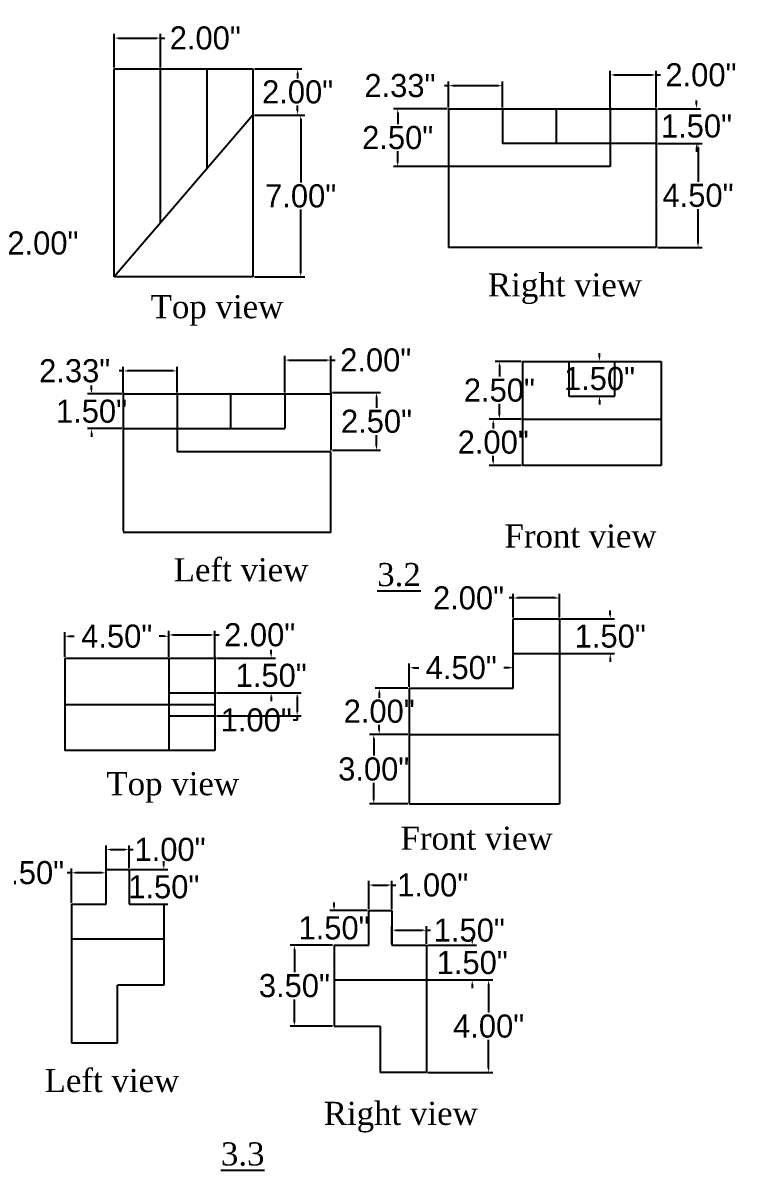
# Model space of a CAD drawing. Header units: inches. Extents: x 0 to 167, y 2 to 52.
# Drawn here: x 95.04 to 126.04, y 1.92 to 51.56 of the extents above; entities that cross this region are included whole.
import ezdxf

# ---------------------------------------------------------------- set-up
doc = ezdxf.new("R2010")
doc.units = ezdxf.units.IN
doc.header["$MEASUREMENT"] = 0
doc.dimstyles.get("Standard").update_dxf_attribs({"dimtxt": 1, "dimasz": 0.18, "dimexe": 0.18, "dimexo": 0.0625, "dimgap": 0.09, "dimtad": 0, "dimtih": 1, "dimtoh": 1, "dimzin": 0, "dimdsep": 46, "dimlunit": 3, "dimtxsty": 'Standard', "dimcen": 0.09, "dimadec": 0, "dimazin": 0, "dimtfac": 1, "dimtofl": 0, "dimtmove": 0, "dimatfit": 3, "dimfxl": 1, "dimtolj": 1, "dimtzin": 0, "dimarcsym": 0})

# ---------------------------------------------------------------- blocks, each defined once
blk = doc.blocks.new('*D90')
at = {"color": 0, "lineweight": -2}
for p, q in [((91.972, 43.602), (91.972, 41.848)), ((93.972, 43.602), (93.972, 41.848)), ((92.152, 42.028), (93.792, 42.028)), ((93.972, 42.028), (94.152, 42.028))]:
    blk.add_line(p, q, dxfattribs=at)
at = {"color": 0}
for points in [[(92.152, 42.058), (92.152, 41.998), (91.972, 42.028)], [(93.792, 42.058), (93.792, 41.998), (93.972, 42.028)]]:
    blk.add_solid(points, dxfattribs=at)
at = {"layer": 'Defpoints', "color": 0}
for p in [(91.972, 43.665), (93.972, 43.665), (93.972, 42.028)]:
    blk.add_point(p, dxfattribs=at)
at = {"color": 0, "insert": (95.908, 42.028), "char_height": 1, "attachment_point": 5}
blk.add_mtext('\\A1;2.00"', dxfattribs=at)
blk = doc.blocks.new('*D96')
at = {"color": 0, "lineweight": -2}
for p, q in [((98.999, 49.63), (98.999, 51.08)), ((99.179, 50.9), (100.819, 50.9)), ((100.999, 49.63), (100.999, 51.08)), ((100.999, 50.9), (101.179, 50.9))]:
    blk.add_line(p, q, dxfattribs=at)
at = {"color": 0}
for points in [[(99.179, 50.93), (99.179, 50.87), (98.999, 50.9)], [(100.819, 50.93), (100.819, 50.87), (100.999, 50.9)]]:
    blk.add_solid(points, dxfattribs=at)
at = {"layer": 'Defpoints', "color": 0}
for p in [(100.999, 50.9), (98.999, 49.567), (100.999, 49.567)]:
    blk.add_point(p, dxfattribs=at)
at = {"color": 0, "insert": (102.935, 50.9), "char_height": 1, "attachment_point": 5}
blk.add_mtext('\\A1;2.00"', dxfattribs=at)
blk = doc.blocks.new('*D97')
at = {"color": 0, "lineweight": -2}
for p, q in [((105.061, 49.567), (107.112, 49.567)), ((106.932, 49.387), (106.932, 49.157)), ((106.932, 47.747), (106.932, 47.977)), ((105.061, 47.567), (107.112, 47.567))]:
    blk.add_line(p, q, dxfattribs=at)
at = {"color": 0}
for points in [[(106.902, 49.387), (106.962, 49.387), (106.932, 49.567)], [(106.902, 47.747), (106.962, 47.747), (106.932, 47.567)]]:
    blk.add_solid(points, dxfattribs=at)
at = {"layer": 'Defpoints', "color": 0}
for p in [(104.999, 49.567), (104.999, 47.567), (106.932, 47.567)]:
    blk.add_point(p, dxfattribs=at)
at = {"color": 0, "insert": (106.932, 48.567), "char_height": 1, "attachment_point": 5}
blk.add_mtext('\\A1;2.00"', dxfattribs=at)
blk = doc.blocks.new('*D98')
at = {"color": 0, "lineweight": -2}
for p, q in [((105.061, 47.567), (107.245, 47.567)), ((107.065, 47.387), (107.065, 44.657)), ((107.065, 40.747), (107.065, 43.477)), ((105.061, 40.567), (107.245, 40.567))]:
    blk.add_line(p, q, dxfattribs=at)
at = {"color": 0}
for points in [[(107.035, 47.387), (107.095, 47.387), (107.065, 47.567)], [(107.035, 40.747), (107.095, 40.747), (107.065, 40.567)]]:
    blk.add_solid(points, dxfattribs=at)
at = {"layer": 'Defpoints', "color": 0}
for p in [(104.999, 47.567), (104.999, 40.567), (107.065, 40.567)]:
    blk.add_point(p, dxfattribs=at)
at = {"color": 0, "insert": (107.065, 44.067), "char_height": 1, "attachment_point": 5}
blk.add_mtext('\\A1;7.00"', dxfattribs=at)
blk = doc.blocks.new('*D99')
at = {"color": 0, "lineweight": -2}
for p, q in [((116.603, 36.913), (115.485, 36.913)), ((115.665, 36.733), (115.665, 36.253)), ((115.665, 34.593), (115.665, 35.073)), ((116.603, 34.413), (115.485, 34.413))]:
    blk.add_line(p, q, dxfattribs=at)
at = {"color": 0}
for points in [[(115.635, 36.733), (115.695, 36.733), (115.665, 36.913)], [(115.635, 34.593), (115.695, 34.593), (115.665, 34.413)]]:
    blk.add_solid(points, dxfattribs=at)
at = {"layer": 'Defpoints', "color": 0}
for p in [(116.665, 36.913), (115.665, 34.413), (116.665, 34.413)]:
    blk.add_point(p, dxfattribs=at)
at = {"color": 0, "insert": (115.665, 35.663), "char_height": 1, "attachment_point": 5}
blk.add_mtext('\\A1;2.50"', dxfattribs=at)
blk = doc.blocks.new('*D100')
at = {"color": 0, "lineweight": -2}
for p, q in [((116.603, 34.413), (115.219, 34.413)), ((115.399, 34.233), (115.399, 34.003)), ((115.399, 32.593), (115.399, 32.823)), ((116.603, 32.413), (115.219, 32.413))]:
    blk.add_line(p, q, dxfattribs=at)
at = {"color": 0}
for points in [[(115.369, 34.233), (115.429, 34.233), (115.399, 34.413)], [(115.369, 32.593), (115.429, 32.593), (115.399, 32.413)]]:
    blk.add_solid(points, dxfattribs=at)
at = {"layer": 'Defpoints', "color": 0}
for p in [(116.665, 34.413), (115.399, 32.413), (116.665, 32.413)]:
    blk.add_point(p, dxfattribs=at)
at = {"color": 0, "insert": (115.399, 33.413), "char_height": 1, "attachment_point": 5}
blk.add_mtext('\\A1;2.00"', dxfattribs=at)
blk = doc.blocks.new('*D101')
at = {"color": 0, "lineweight": -2}
for p, q in [((119.998, 37.093), (119.998, 37.273)), ((118.728, 36.913), (120.178, 36.913)), ((118.728, 35.413), (120.178, 35.413)), ((119.998, 35.233), (119.998, 35.053))]:
    blk.add_line(p, q, dxfattribs=at)
at = {"color": 0}
for points in [[(119.968, 37.093), (120.028, 37.093), (119.998, 36.913)], [(119.968, 35.233), (120.028, 35.233), (119.998, 35.413)]]:
    blk.add_solid(points, dxfattribs=at)
at = {"layer": 'Defpoints', "color": 0}
for p in [(118.665, 36.913), (118.665, 35.413), (119.998, 35.413)]:
    blk.add_point(p, dxfattribs=at)
at = {"color": 0, "insert": (119.998, 36.163), "char_height": 1, "attachment_point": 5}
blk.add_mtext('\\A1;1.50"', dxfattribs=at)
blk = doc.blocks.new('*D102')
at = {"color": 0, "lineweight": -2}
for p, q in [((124.197, 48.021), (124.197, 48.201)), ((122.517, 47.841), (124.377, 47.841)), ((122.517, 46.341), (124.377, 46.341)), ((124.197, 46.161), (124.197, 45.981))]:
    blk.add_line(p, q, dxfattribs=at)
at = {"color": 0}
for points in [[(124.167, 48.021), (124.227, 48.021), (124.197, 47.841)], [(124.167, 46.161), (124.227, 46.161), (124.197, 46.341)]]:
    blk.add_solid(points, dxfattribs=at)
at = {"layer": 'Defpoints', "color": 0}
for p in [(122.454, 47.841), (122.454, 46.341), (124.197, 46.341)]:
    blk.add_point(p, dxfattribs=at)
at = {"color": 0, "insert": (124.197, 47.091), "char_height": 1, "attachment_point": 5}
blk.add_mtext('\\A1;1.50"', dxfattribs=at)
blk = doc.blocks.new('*D103')
at = {"color": 0, "lineweight": -2}
for p, q in [((122.579, 46.341), (124.444, 46.341)), ((124.264, 46.161), (124.264, 44.681)), ((124.264, 42.021), (124.264, 43.501)), ((122.517, 41.841), (124.444, 41.841))]:
    blk.add_line(p, q, dxfattribs=at)
at = {"color": 0}
for points in [[(124.234, 46.161), (124.294, 46.161), (124.264, 46.341)], [(124.234, 42.021), (124.294, 42.021), (124.264, 41.841)]]:
    blk.add_solid(points, dxfattribs=at)
at = {"layer": 'Defpoints', "color": 0}
for p in [(122.517, 46.341), (122.454, 41.841), (124.264, 41.841)]:
    blk.add_point(p, dxfattribs=at)
at = {"color": 0, "insert": (124.264, 44.091), "char_height": 1, "attachment_point": 5}
blk.add_mtext('\\A1;4.50"', dxfattribs=at)
blk = doc.blocks.new('*D104')
at = {"color": 0, "lineweight": -2}
for p, q in [((113.402, 47.841), (111.084, 47.841)), ((111.264, 47.661), (111.264, 47.181)), ((111.264, 45.521), (111.264, 46.001)), ((113.402, 45.341), (111.084, 45.341))]:
    blk.add_line(p, q, dxfattribs=at)
at = {"color": 0}
for points in [[(111.234, 47.661), (111.294, 47.661), (111.264, 47.841)], [(111.234, 45.521), (111.294, 45.521), (111.264, 45.341)]]:
    blk.add_solid(points, dxfattribs=at)
at = {"layer": 'Defpoints', "color": 0}
for p in [(113.464, 47.841), (111.264, 45.341), (113.464, 45.341)]:
    blk.add_point(p, dxfattribs=at)
at = {"color": 0, "insert": (111.264, 46.591), "char_height": 1, "attachment_point": 5}
blk.add_mtext('\\A1;2.50"', dxfattribs=at)
blk = doc.blocks.new('*D105')
at = {"color": 0, "lineweight": -2}
for p, q in [((113.464, 48.841), (113.284, 48.841)), ((113.464, 47.904), (113.464, 49.021)), ((115.614, 48.841), (113.644, 48.841)), ((115.794, 47.904), (115.794, 49.021))]:
    blk.add_line(p, q, dxfattribs=at)
at = {"color": 0}
for points in [[(113.644, 48.871), (113.644, 48.811), (113.464, 48.841)], [(115.614, 48.871), (115.614, 48.811), (115.794, 48.841)]]:
    blk.add_solid(points, dxfattribs=at)
at = {"layer": 'Defpoints', "color": 0}
for p in [(113.464, 48.841), (113.464, 47.841), (115.794, 47.841)]:
    blk.add_point(p, dxfattribs=at)
at = {"color": 0, "insert": (111.361, 48.841), "char_height": 1, "attachment_point": 5}
blk.add_mtext('\\A1;2.33"', dxfattribs=at)
blk = doc.blocks.new('*D106')
at = {"color": 0, "lineweight": -2}
for p, q in [((120.454, 47.904), (120.454, 49.487)), ((120.634, 49.307), (122.274, 49.307)), ((122.454, 47.904), (122.454, 49.487)), ((122.454, 49.307), (122.634, 49.307))]:
    blk.add_line(p, q, dxfattribs=at)
at = {"color": 0}
for points in [[(120.634, 49.337), (120.634, 49.277), (120.454, 49.307)], [(122.274, 49.337), (122.274, 49.277), (122.454, 49.307)]]:
    blk.add_solid(points, dxfattribs=at)
at = {"layer": 'Defpoints', "color": 0}
for p in [(122.454, 49.307), (120.454, 47.841), (122.454, 47.841)]:
    blk.add_point(p, dxfattribs=at)
at = {"color": 0, "insert": (124.391, 49.307), "char_height": 1, "attachment_point": 5}
blk.add_mtext('\\A1;2.00"', dxfattribs=at)
blk = doc.blocks.new('*D110')
at = {"color": 0, "lineweight": -2}
for p, q in [((99.386, 36.501), (99.206, 36.501)), ((99.386, 35.564), (99.386, 36.681)), ((101.536, 36.501), (99.566, 36.501)), ((101.716, 35.564), (101.716, 36.681))]:
    blk.add_line(p, q, dxfattribs=at)
at = {"color": 0}
for points in [[(99.566, 36.531), (99.566, 36.471), (99.386, 36.501)], [(101.536, 36.531), (101.536, 36.471), (101.716, 36.501)]]:
    blk.add_solid(points, dxfattribs=at)
at = {"layer": 'Defpoints', "color": 0}
for p in [(99.386, 36.501), (99.386, 35.502), (101.716, 35.502)]:
    blk.add_point(p, dxfattribs=at)
at = {"color": 0, "insert": (97.283, 36.501), "char_height": 1, "attachment_point": 5}
blk.add_mtext('\\A1;2.33"', dxfattribs=at)
blk = doc.blocks.new('*D111')
at = {"color": 0, "lineweight": -2}
for p, q in [((106.376, 35.564), (106.376, 37.148)), ((106.556, 36.968), (108.196, 36.968)), ((108.376, 35.564), (108.376, 37.148)), ((108.376, 36.968), (108.556, 36.968))]:
    blk.add_line(p, q, dxfattribs=at)
at = {"color": 0}
for points in [[(106.556, 36.998), (106.556, 36.938), (106.376, 36.968)], [(108.196, 36.998), (108.196, 36.938), (108.376, 36.968)]]:
    blk.add_solid(points, dxfattribs=at)
at = {"layer": 'Defpoints', "color": 0}
for p in [(108.376, 36.968), (106.376, 35.502), (108.376, 35.502)]:
    blk.add_point(p, dxfattribs=at)
at = {"color": 0, "insert": (110.313, 36.968), "char_height": 1, "attachment_point": 5}
blk.add_mtext('\\A1;2.00"', dxfattribs=at)
blk = doc.blocks.new('*D112')
at = {"color": 0, "lineweight": -2}
for p, q in [((98.011, 35.682), (98.011, 35.862)), ((99.324, 35.502), (97.831, 35.502)), ((99.324, 34.002), (97.831, 34.002)), ((98.011, 33.822), (98.011, 33.642))]:
    blk.add_line(p, q, dxfattribs=at)
at = {"color": 0}
for points in [[(97.981, 35.682), (98.041, 35.682), (98.011, 35.502)], [(97.981, 33.822), (98.041, 33.822), (98.011, 34.002)]]:
    blk.add_solid(points, dxfattribs=at)
at = {"layer": 'Defpoints', "color": 0}
for p in [(99.386, 35.502), (98.011, 34.002), (99.386, 34.002)]:
    blk.add_point(p, dxfattribs=at)
at = {"color": 0, "insert": (98.011, 34.752), "char_height": 1, "attachment_point": 5}
blk.add_mtext('\\A1;1.50"', dxfattribs=at)
blk = doc.blocks.new('*D113')
at = {"color": 0, "lineweight": -2}
for p, q in [((108.439, 35.564), (110.526, 35.564)), ((110.346, 35.384), (110.346, 34.904)), ((110.346, 33.244), (110.346, 33.724)), ((108.439, 33.064), (110.526, 33.064))]:
    blk.add_line(p, q, dxfattribs=at)
at = {"color": 0}
for points in [[(110.316, 35.384), (110.376, 35.384), (110.346, 35.564)], [(110.316, 33.244), (110.376, 33.244), (110.346, 33.064)]]:
    blk.add_solid(points, dxfattribs=at)
at = {"layer": 'Defpoints', "color": 0}
for p in [(108.376, 35.564), (108.376, 33.064), (110.346, 33.064)]:
    blk.add_point(p, dxfattribs=at)
at = {"color": 0, "insert": (110.346, 34.314), "char_height": 1, "attachment_point": 5}
blk.add_mtext('\\A1;2.50"', dxfattribs=at)
blk = doc.blocks.new('*D114')
at = {"color": 0, "lineweight": -2}
for p, q in [((101.354, 24.134), (101.354, 25.258)), ((101.534, 25.078), (103.174, 25.078)), ((103.354, 24.134), (103.354, 25.258)), ((103.354, 25.078), (103.534, 25.078))]:
    blk.add_line(p, q, dxfattribs=at)
at = {"color": 0}
for points in [[(101.534, 25.108), (101.534, 25.048), (101.354, 25.078)], [(103.174, 25.108), (103.174, 25.048), (103.354, 25.078)]]:
    blk.add_solid(points, dxfattribs=at)
at = {"layer": 'Defpoints', "color": 0}
for p in [(103.354, 25.078), (101.354, 24.072), (103.354, 24.072)]:
    blk.add_point(p, dxfattribs=at)
at = {"color": 0, "insert": (105.291, 25.078), "char_height": 1, "attachment_point": 5}
blk.add_mtext('\\A1;2.00"', dxfattribs=at)
blk = doc.blocks.new('*D115')
at = {"color": 0, "lineweight": -2}
for p, q in [((96.854, 24.134), (96.854, 25.198)), ((97.034, 25.018), (97.264, 25.018)), ((101.174, 25.018), (100.944, 25.018)), ((101.354, 24.197), (101.354, 25.198))]:
    blk.add_line(p, q, dxfattribs=at)
at = {"color": 0}
for points in [[(97.034, 25.048), (97.034, 24.988), (96.854, 25.018)], [(101.174, 25.048), (101.174, 24.988), (101.354, 25.018)]]:
    blk.add_solid(points, dxfattribs=at)
at = {"layer": 'Defpoints', "color": 0}
for p in [(96.854, 25.018), (96.854, 24.072), (101.354, 24.134)]:
    blk.add_point(p, dxfattribs=at)
at = {"color": 0, "insert": (99.104, 25.018), "char_height": 1, "attachment_point": 5}
blk.add_mtext('\\A1;4.50"', dxfattribs=at)
blk = doc.blocks.new('*D116')
at = {"color": 0, "lineweight": -2}
for p, q in [((105.789, 24.252), (105.789, 24.432)), ((103.417, 24.072), (105.969, 24.072)), ((103.417, 22.572), (105.969, 22.572)), ((105.789, 22.392), (105.789, 22.212))]:
    blk.add_line(p, q, dxfattribs=at)
at = {"color": 0}
for points in [[(105.759, 24.252), (105.819, 24.252), (105.789, 24.072)], [(105.759, 22.392), (105.819, 22.392), (105.789, 22.572)]]:
    blk.add_solid(points, dxfattribs=at)
at = {"layer": 'Defpoints', "color": 0}
for p in [(103.354, 24.072), (103.354, 22.572), (105.789, 22.572)]:
    blk.add_point(p, dxfattribs=at)
at = {"color": 0, "insert": (105.789, 23.322), "char_height": 1, "attachment_point": 5}
blk.add_mtext('\\A1;1.50"', dxfattribs=at)
blk = doc.blocks.new('*D117')
at = {"color": 0, "lineweight": -2}
for p, q in [((103.479, 22.572), (107.093, 22.572)), ((106.913, 22.392), (106.913, 21.752)), ((103.417, 21.572), (107.093, 21.572)), ((106.913, 21.392), (106.733, 21.392)), ((106.913, 21.572), (106.913, 21.392))]:
    blk.add_line(p, q, dxfattribs=at)
at = {"color": 0}
for points in [[(106.883, 22.392), (106.943, 22.392), (106.913, 22.572)], [(106.883, 21.752), (106.943, 21.752), (106.913, 21.572)]]:
    blk.add_solid(points, dxfattribs=at)
at = {"layer": 'Defpoints', "color": 0}
for p in [(103.417, 22.572), (103.354, 21.572), (106.913, 21.572)]:
    blk.add_point(p, dxfattribs=at)
at = {"color": 0, "insert": (105.143, 21.392), "char_height": 1, "attachment_point": 5}
blk.add_mtext('\\A1;1.00"', dxfattribs=at)
blk = doc.blocks.new('*D118')
at = {"color": 0, "lineweight": -2}
for p, q in [((120.464, 25.95), (120.464, 26.13)), ((118.328, 25.77), (120.644, 25.77)), ((118.328, 24.27), (120.644, 24.27)), ((120.464, 24.09), (120.464, 23.91))]:
    blk.add_line(p, q, dxfattribs=at)
at = {"color": 0}
for points in [[(120.434, 25.95), (120.494, 25.95), (120.464, 25.77)], [(120.434, 24.09), (120.494, 24.09), (120.464, 24.27)]]:
    blk.add_solid(points, dxfattribs=at)
at = {"layer": 'Defpoints', "color": 0}
for p in [(118.265, 25.77), (118.265, 24.27), (120.464, 24.27)]:
    blk.add_point(p, dxfattribs=at)
at = {"color": 0, "insert": (120.464, 25.02), "char_height": 1, "attachment_point": 5}
blk.add_mtext('\\A1;1.50"', dxfattribs=at)
blk = doc.blocks.new('*D119')
at = {"color": 0, "lineweight": -2}
for p, q in [((116.265, 25.832), (116.265, 26.855)), ((118.265, 25.832), (118.265, 26.855)), ((116.265, 26.675), (116.085, 26.675)), ((118.085, 26.675), (116.445, 26.675))]:
    blk.add_line(p, q, dxfattribs=at)
at = {"color": 0}
for points in [[(116.445, 26.705), (116.445, 26.645), (116.265, 26.675)], [(118.085, 26.705), (118.085, 26.645), (118.265, 26.675)]]:
    blk.add_solid(points, dxfattribs=at)
at = {"layer": 'Defpoints', "color": 0}
for p in [(116.265, 26.675), (116.265, 25.77), (118.265, 25.77)]:
    blk.add_point(p, dxfattribs=at)
at = {"color": 0, "insert": (114.329, 26.675), "char_height": 1, "attachment_point": 5}
blk.add_mtext('\\A1;2.00"', dxfattribs=at)
blk = doc.blocks.new('*D120')
at = {"color": 0, "lineweight": -2}
for p, q in [((111.765, 22.832), (111.765, 23.837)), ((116.265, 22.832), (116.265, 23.837)), ((111.945, 23.657), (112.175, 23.657)), ((116.085, 23.657), (115.855, 23.657))]:
    blk.add_line(p, q, dxfattribs=at)
at = {"color": 0}
for points in [[(111.945, 23.687), (111.945, 23.627), (111.765, 23.657)], [(116.085, 23.687), (116.085, 23.627), (116.265, 23.657)]]:
    blk.add_solid(points, dxfattribs=at)
at = {"layer": 'Defpoints', "color": 0}
for p in [(116.265, 23.657), (111.765, 22.77), (116.265, 22.77)]:
    blk.add_point(p, dxfattribs=at)
at = {"color": 0, "insert": (114.015, 23.657), "char_height": 1, "attachment_point": 5}
blk.add_mtext('\\A1;4.50"', dxfattribs=at)
blk = doc.blocks.new('*D121')
at = {"color": 0, "lineweight": -2}
for p, q in [((111.703, 22.77), (110.284, 22.77)), ((110.464, 22.59), (110.464, 22.36)), ((110.464, 20.95), (110.464, 21.18)), ((111.703, 20.77), (110.284, 20.77))]:
    blk.add_line(p, q, dxfattribs=at)
at = {"color": 0}
for points in [[(110.434, 22.59), (110.494, 22.59), (110.464, 22.77)], [(110.434, 20.95), (110.494, 20.95), (110.464, 20.77)]]:
    blk.add_solid(points, dxfattribs=at)
at = {"layer": 'Defpoints', "color": 0}
for p in [(111.765, 22.77), (110.464, 20.77), (111.765, 20.77)]:
    blk.add_point(p, dxfattribs=at)
at = {"color": 0, "insert": (110.464, 21.77), "char_height": 1, "attachment_point": 5}
blk.add_mtext('\\A1;2.00"', dxfattribs=at)
blk = doc.blocks.new('*D122')
at = {"color": 0, "lineweight": -2}
for p, q in [((111.703, 20.77), (110.047, 20.77)), ((110.227, 20.59), (110.227, 19.86)), ((110.227, 17.95), (110.227, 18.68)), ((111.703, 17.77), (110.047, 17.77))]:
    blk.add_line(p, q, dxfattribs=at)
at = {"color": 0}
for points in [[(110.197, 20.59), (110.257, 20.59), (110.227, 20.77)], [(110.197, 17.95), (110.257, 17.95), (110.227, 17.77)]]:
    blk.add_solid(points, dxfattribs=at)
at = {"layer": 'Defpoints', "color": 0}
for p in [(111.765, 20.77), (110.227, 17.77), (111.765, 17.77)]:
    blk.add_point(p, dxfattribs=at)
at = {"color": 0, "insert": (110.227, 19.27), "char_height": 1, "attachment_point": 5}
blk.add_mtext('\\A1;3.00"', dxfattribs=at)
blk = doc.blocks.new('*D123')
at = {"color": 0, "lineweight": -2}
for p, q in [((98.641, 14.985), (98.641, 15.971)), ((99.641, 14.985), (99.641, 15.971)), ((98.821, 15.791), (99.461, 15.791)), ((99.641, 15.791), (99.821, 15.791))]:
    blk.add_line(p, q, dxfattribs=at)
at = {"color": 0}
for points in [[(98.821, 15.821), (98.821, 15.761), (98.641, 15.791)], [(99.461, 15.821), (99.461, 15.761), (99.641, 15.791)]]:
    blk.add_solid(points, dxfattribs=at)
at = {"layer": 'Defpoints', "color": 0}
for p in [(99.641, 15.791), (98.641, 14.923), (99.641, 14.923)]:
    blk.add_point(p, dxfattribs=at)
at = {"color": 0, "insert": (101.411, 15.791), "char_height": 1, "attachment_point": 5}
blk.add_mtext('\\A1;1.00"', dxfattribs=at)
blk = doc.blocks.new('*D124')
at = {"color": 0, "lineweight": -2}
for p, q in [((99.703, 14.923), (101.321, 14.923)), ((101.141, 15.103), (101.141, 15.283)), ((99.703, 13.423), (101.321, 13.423)), ((101.141, 13.243), (101.141, 13.063))]:
    blk.add_line(p, q, dxfattribs=at)
at = {"color": 0}
for points in [[(101.111, 15.103), (101.171, 15.103), (101.141, 14.923)], [(101.111, 13.243), (101.171, 13.243), (101.141, 13.423)]]:
    blk.add_solid(points, dxfattribs=at)
at = {"layer": 'Defpoints', "color": 0}
for p in [(99.641, 14.923), (99.641, 13.423), (101.141, 13.423)]:
    blk.add_point(p, dxfattribs=at)
at = {"color": 0, "insert": (101.141, 14.173), "char_height": 1, "attachment_point": 5}
blk.add_mtext('\\A1;1.50"', dxfattribs=at)
blk = doc.blocks.new('*D125')
at = {"color": 0, "lineweight": -2}
for p, q in [((97.141, 13.485), (97.141, 14.965)), ((98.641, 13.485), (98.641, 14.965)), ((97.141, 14.785), (96.961, 14.785)), ((98.461, 14.785), (97.321, 14.785))]:
    blk.add_line(p, q, dxfattribs=at)
at = {"color": 0}
for points in [[(97.321, 14.815), (97.321, 14.755), (97.141, 14.785)], [(98.461, 14.815), (98.461, 14.755), (98.641, 14.785)]]:
    blk.add_solid(points, dxfattribs=at)
at = {"layer": 'Defpoints', "color": 0}
for p in [(97.141, 14.785), (97.141, 13.423), (98.641, 13.423)]:
    blk.add_point(p, dxfattribs=at)
at = {"color": 0, "insert": (95.287, 14.785), "char_height": 1, "attachment_point": 5}
blk.add_mtext('\\A1;1.50"', dxfattribs=at)
blk = doc.blocks.new('*D126')
at = {"color": 0, "lineweight": -2}
for p, q in [((110.01, 13.209), (110.01, 14.432)), ((111.01, 13.209), (111.01, 14.432)), ((110.19, 14.252), (110.83, 14.252)), ((111.01, 14.252), (111.19, 14.252))]:
    blk.add_line(p, q, dxfattribs=at)
at = {"color": 0}
for points in [[(110.19, 14.282), (110.19, 14.222), (110.01, 14.252)], [(110.83, 14.282), (110.83, 14.222), (111.01, 14.252)]]:
    blk.add_solid(points, dxfattribs=at)
at = {"layer": 'Defpoints', "color": 0}
for p in [(111.01, 14.252), (110.01, 13.146), (111.01, 13.146)]:
    blk.add_point(p, dxfattribs=at)
at = {"color": 0, "insert": (112.78, 14.252), "char_height": 1, "attachment_point": 5}
blk.add_mtext('\\A1;1.00"', dxfattribs=at)
blk = doc.blocks.new('*D127')
at = {"color": 0, "lineweight": -2}
for p, q in [((111.01, 11.709), (111.01, 12.478)), ((112.51, 11.709), (112.51, 12.478)), ((111.19, 12.298), (112.33, 12.298)), ((112.51, 12.298), (112.69, 12.298))]:
    blk.add_line(p, q, dxfattribs=at)
at = {"color": 0}
for points in [[(111.19, 12.328), (111.19, 12.268), (111.01, 12.298)], [(112.33, 12.328), (112.33, 12.268), (112.51, 12.298)]]:
    blk.add_solid(points, dxfattribs=at)
at = {"layer": 'Defpoints', "color": 0}
for p in [(112.51, 12.298), (111.01, 11.646), (112.51, 11.646)]:
    blk.add_point(p, dxfattribs=at)
at = {"color": 0, "insert": (114.363, 12.298), "char_height": 1, "attachment_point": 5}
blk.add_mtext('\\A1;1.50"', dxfattribs=at)
blk = doc.blocks.new('*D128')
at = {"color": 0, "lineweight": -2}
for p, q in [((108.447, 11.646), (106.613, 11.646)), ((106.793, 11.466), (106.793, 10.486)), ((106.793, 8.326), (106.793, 9.306)), ((108.447, 8.146), (106.613, 8.146))]:
    blk.add_line(p, q, dxfattribs=at)
at = {"color": 0}
for points in [[(106.763, 11.466), (106.823, 11.466), (106.793, 11.646)], [(106.763, 8.326), (106.823, 8.326), (106.793, 8.146)]]:
    blk.add_solid(points, dxfattribs=at)
at = {"layer": 'Defpoints', "color": 0}
for p in [(108.51, 11.646), (106.793, 8.146), (108.51, 8.146)]:
    blk.add_point(p, dxfattribs=at)
at = {"color": 0, "insert": (106.793, 9.896), "char_height": 1, "attachment_point": 5}
blk.add_mtext('\\A1;3.50"', dxfattribs=at)
blk = doc.blocks.new('*D129')
at = {"color": 0, "lineweight": -2}
for p, q in [((112.572, 10.146), (115.381, 10.146)), ((115.201, 9.966), (115.201, 8.736)), ((115.201, 6.326), (115.201, 7.556)), ((112.572, 6.146), (115.381, 6.146))]:
    blk.add_line(p, q, dxfattribs=at)
at = {"color": 0}
for points in [[(115.171, 9.966), (115.231, 9.966), (115.201, 10.146)], [(115.171, 6.326), (115.231, 6.326), (115.201, 6.146)]]:
    blk.add_solid(points, dxfattribs=at)
at = {"layer": 'Defpoints', "color": 0}
for p in [(112.51, 10.146), (112.51, 6.146), (115.201, 6.146)]:
    blk.add_point(p, dxfattribs=at)
at = {"color": 0, "insert": (115.201, 8.146), "char_height": 1, "attachment_point": 5}
blk.add_mtext('\\A1;4.00"', dxfattribs=at)
blk = doc.blocks.new('*D130')
at = {"color": 0, "lineweight": -2}
for p, q in [((114.49, 11.826), (114.49, 12.006)), ((112.572, 11.646), (114.67, 11.646)), ((112.572, 10.146), (114.67, 10.146)), ((114.49, 9.966), (114.49, 9.786))]:
    blk.add_line(p, q, dxfattribs=at)
at = {"color": 0}
for points in [[(114.46, 11.826), (114.52, 11.826), (114.49, 11.646)], [(114.46, 9.966), (114.52, 9.966), (114.49, 10.146)]]:
    blk.add_solid(points, dxfattribs=at)
at = {"layer": 'Defpoints', "color": 0}
for p in [(112.51, 11.646), (112.51, 10.146), (114.49, 10.146)]:
    blk.add_point(p, dxfattribs=at)
at = {"color": 0, "insert": (114.49, 10.896), "char_height": 1, "attachment_point": 5}
blk.add_mtext('\\A1;1.50"', dxfattribs=at)
blk = doc.blocks.new('*D131')
at = {"color": 0, "lineweight": -2}
for p, q in [((108.51, 13.326), (108.51, 13.506)), ((109.947, 13.146), (108.33, 13.146)), ((108.447, 11.646), (108.33, 11.646)), ((108.51, 11.466), (108.51, 11.286))]:
    blk.add_line(p, q, dxfattribs=at)
at = {"color": 0}
for points in [[(108.48, 13.326), (108.54, 13.326), (108.51, 13.146)], [(108.48, 11.466), (108.54, 11.466), (108.51, 11.646)]]:
    blk.add_solid(points, dxfattribs=at)
at = {"layer": 'Defpoints', "color": 0}
for p in [(110.01, 13.146), (108.51, 11.646), (108.51, 11.646)]:
    blk.add_point(p, dxfattribs=at)
at = {"color": 0, "insert": (108.51, 12.396), "char_height": 1, "attachment_point": 5}
blk.add_mtext('\\A1;1.50"', dxfattribs=at)

msp = doc.modelspace()

# ---------------------------------------------------------------- linework, layer by layer
for p, q in [((98.999, 49.567), (100.999, 49.567)), ((98.999, 40.567), (98.999, 49.567)), ((98.999, 49.567), (100.999, 49.567)), ((100.999, 49.567), (102.999, 49.567)), ((100.999, 42.9), (100.999, 49.567)), ((102.999, 49.567), (104.999, 49.567)), ((102.999, 49.567), (102.999, 45.234)), ((104.999, 49.567), (104.999, 47.567)), ((113.464, 47.841), (115.794, 47.841)), ((113.464, 47.841), (113.464, 45.341)), ((113.464, 47.841), (115.794, 47.841)), ((115.794, 47.841), (118.124, 47.841)), ((115.794, 47.841), (115.794, 46.341)), ((118.124, 47.841), (120.454, 47.841)), ((118.124, 47.841), (118.124, 46.341)), ((120.454, 47.904), (120.454, 46.341)), ((120.454, 47.841), (122.454, 47.841)), ((122.454, 47.841), (122.454, 46.341)), ((104.999, 47.567), (98.999, 40.567)), ((104.999, 47.567), (104.999, 40.567)), ((118.124, 46.341), (115.794, 46.341)), ((120.454, 46.341), (118.124, 46.341)), ((122.454, 46.341), (120.454, 46.341)), ((120.454, 46.341), (120.454, 45.341)), ((122.454, 46.341), (122.454, 41.841)), ((120.454, 45.341), (113.402, 45.341)), ((113.464, 45.341), (113.464, 41.841)), ((115.794, 41.841), (113.464, 41.841)), ((113.464, 41.841), (113.464, 41.841)), ((118.124, 41.841), (115.794, 41.841)), ((120.454, 41.841), (118.124, 41.841)), ((122.454, 41.841), (120.454, 41.841)), ((100.999, 40.567), (98.999, 40.567)), ((102.999, 40.567), (100.999, 40.567)), ((104.999, 40.567), (102.999, 40.567)), ((116.665, 36.913), (116.665, 34.413)), ((116.665, 36.913), (118.665, 36.913)), ((118.665, 36.913), (120.665, 36.913)), ((118.665, 36.913), (118.665, 35.413)), ((120.665, 36.913), (122.665, 36.913)), ((120.665, 35.413), (120.665, 36.913)), ((122.665, 36.913), (122.665, 34.413)), ((99.386, 35.564), (99.386, 34.064)), ((99.386, 35.502), (101.716, 35.502)), ((99.386, 35.502), (101.716, 35.502)), ((101.716, 35.502), (104.046, 35.502)), ((101.716, 35.502), (101.716, 34.002)), ((104.046, 35.502), (106.376, 35.502)), ((104.046, 34.002), (104.046, 35.502)), ((106.376, 35.502), (108.376, 35.502)), ((106.376, 35.502), (106.376, 34.002)), ((108.376, 35.564), (108.376, 33.064)), ((118.665, 35.413), (120.665, 35.413)), ((116.665, 34.413), (116.665, 34.413)), ((116.665, 34.413), (116.665, 32.413)), ((116.665, 34.413), (122.665, 34.413)), ((122.665, 34.413), (122.665, 32.413)), ((99.386, 34.064), (99.386, 29.564)), ((99.386, 34.002), (101.716, 34.002)), ((101.716, 34.002), (104.046, 34.002)), ((101.716, 34.002), (104.046, 34.002)), ((101.716, 34.002), (101.716, 33.002)), ((104.046, 34.002), (106.376, 34.002)), ((108.376, 33.002), (101.716, 33.002)), ((108.376, 29.502), (108.376, 33.002)), ((122.665, 32.413), (116.665, 32.413)), ((101.716, 29.502), (99.386, 29.502)), ((99.386, 29.502), (99.386, 29.502)), ((104.046, 29.502), (101.716, 29.502)), ((106.376, 29.502), (104.046, 29.502)), ((108.376, 29.502), (106.376, 29.502)), ((116.265, 24.27), (116.265, 25.77)), ((116.265, 25.77), (118.265, 25.77)), ((118.265, 25.77), (118.265, 24.27)), ((96.854, 24.072), (101.354, 24.072)), ((96.854, 24.072), (96.854, 22.072)), ((96.854, 24.072), (101.354, 24.072)), ((101.354, 24.072), (103.354, 24.072)), ((101.354, 24.072), (101.354, 22.572)), ((103.354, 24.134), (103.354, 22.572)), ((103.354, 24.072), (103.354, 22.572)), ((116.265, 22.77), (116.265, 24.27)), ((116.265, 24.27), (118.265, 24.27)), ((118.265, 24.27), (118.265, 22.77)), ((101.354, 22.572), (101.354, 21.572)), ((101.354, 22.572), (103.354, 22.572)), ((103.354, 22.572), (103.354, 21.572)), ((111.765, 22.77), (116.265, 22.77)), ((111.765, 22.77), (111.765, 20.77)), ((118.265, 22.77), (118.265, 20.77)), ((96.854, 22.072), (96.854, 20.072)), ((96.854, 22.072), (103.354, 22.072)), ((101.354, 21.572), (101.354, 20.072)), ((101.354, 21.572), (103.354, 21.572)), ((103.354, 21.572), (103.354, 20.072)), ((111.765, 20.77), (111.765, 17.77)), ((111.765, 20.77), (118.265, 20.77)), ((118.265, 20.77), (118.265, 17.77)), ((101.354, 20.072), (96.854, 20.072)), ((103.354, 20.072), (101.354, 20.072)), ((111.765, 17.77), (118.265, 17.77)), ((98.641, 13.423), (98.641, 14.923)), ((98.641, 14.923), (99.641, 14.923)), ((99.641, 14.923), (99.641, 13.423)), ((97.141, 13.423), (98.641, 13.423)), ((97.141, 13.423), (97.141, 11.923)), ((99.641, 13.423), (101.141, 13.423)), ((101.141, 13.423), (101.141, 11.923)), ((110.01, 11.646), (110.01, 13.146)), ((110.01, 13.146), (111.01, 13.146)), ((111.01, 13.146), (111.01, 11.646)), ((97.141, 11.923), (97.141, 7.423)), ((97.141, 11.923), (101.141, 11.923)), ((101.141, 11.923), (101.141, 9.923)), ((108.51, 11.646), (110.01, 11.646)), ((108.51, 11.646), (108.51, 10.146)), ((111.01, 11.646), (112.51, 11.646)), ((112.51, 11.646), (112.51, 10.146)), ((108.51, 10.146), (108.51, 8.146)), ((108.51, 10.146), (112.51, 10.146)), ((112.51, 10.146), (112.51, 6.146)), ((101.141, 9.923), (99.141, 9.923)), ((99.141, 7.423), (99.141, 9.923)), ((108.51, 8.146), (110.51, 8.146)), ((110.51, 8.146), (110.51, 6.146)), ((97.141, 7.423), (99.141, 7.423)), ((112.51, 6.146), (110.51, 6.146))]:
    msp.add_line(p, q)

# ---------------------------------------------------------------- texts
at = {"char_height": 1, "attachment_point": 1}
for s, insert in [('{\\fTimes New Roman|b0|i0|c0|p18;Right view}', (115.168, 40.721)), ('{\\fTimes New Roman|b0|i0|c0|p18;Top view}', (100.568, 39.78)), ('{\\fTimes New Roman|b0|i0|c0|p18;Front view}', (115.885, 29.859)), ('{\\fTimes New Roman|b0|i0|c0|p18;Left view}', (101.567, 28.395)), ('{\\fTimes New Roman|b0|i0|c0|p18;\\L3.2}', (110.376, 28.189)), ('{\\fTimes New Roman|b0|i0|c0|p18;Top view}', (98.654, 19.14)), ('{\\fTimes New Roman|b0|i0|c0|p18;Front view}', (111.385, 16.781)), ('{\\fTimes New Roman|b0|i0|c0|p18;Left view}', (95.981, 6.296)), ('{\\fTimes New Roman|b0|i0|c0|p18;Right view}', (108.061, 4.875)), ('{\\fTimes New Roman|b0|i0|c0|p18;\\L3.3}', (103.612, 3.122))]:
    msp.add_mtext(s, dxfattribs=dict(at, insert=insert))

# ---------------------------------------------------------------- dimensions: what is measured, and where the dimension line sits
for base, p1, p2, picture, middle in [((100.999, 50.9), (98.999, 49.567), (100.999, 49.567), '*D96', (102.935, 50.9)), ((122.454, 49.307), (120.454, 47.841), (122.454, 47.841), '*D106', (124.391, 49.307)), ((113.464, 48.841), (115.794, 47.841), (113.464, 47.841), '*D105', (111.361, 48.841)), ((93.972, 42.028), (91.972, 43.665), (93.972, 43.665), '*D90', (95.908, 42.028)), ((108.376, 36.968), (106.376, 35.502), (108.376, 35.502), '*D111', (110.313, 36.968)), ((99.386, 36.501), (101.716, 35.502), (99.386, 35.502), '*D110', (97.283, 36.501)), ((116.265, 26.675), (118.265, 25.77), (116.265, 25.77), '*D119', (114.329, 26.675)), ((96.854, 25.018), (101.354, 24.134), (96.854, 24.072), '*D115', (99.104, 25.018)), ((103.354, 25.078), (101.354, 24.072), (103.354, 24.072), '*D114', (105.291, 25.078)), ((116.265, 23.657), (111.765, 22.77), (116.265, 22.77), '*D120', (114.015, 23.657)), ((99.641, 15.791), (98.641, 14.923), (99.641, 14.923), '*D123', (101.411, 15.791)), ((97.141, 14.785), (98.641, 13.423), (97.141, 13.423), '*D125', (95.287, 14.785)), ((111.01, 14.252), (110.01, 13.146), (111.01, 13.146), '*D126', (112.78, 14.252)), ((112.51, 12.298), (111.01, 11.646), (112.51, 11.646), '*D127', (114.363, 12.298))]:
    dim = msp.add_linear_dim(base=base, p1=p1, p2=p2, dimstyle='Standard')
    dim.commit()
    dim.dimension.update_dxf_attribs({"geometry": picture, "text_midpoint": middle})
for base, p1, p2, picture, middle in [((106.932, 47.567), (104.999, 49.567), (104.999, 47.567), '*D97', (106.932, 48.567)), ((124.197, 46.341), (122.454, 47.841), (122.454, 46.341), '*D102', (124.197, 47.091)), ((111.264, 45.341), (113.464, 47.841), (113.464, 45.341), '*D104', (111.264, 46.591)), ((107.065, 40.567), (104.999, 47.567), (104.999, 40.567), '*D98', (107.065, 44.067)), ((124.264, 41.841), (122.517, 46.341), (122.454, 41.841), '*D103', (124.264, 44.091)), ((119.998, 35.413), (118.665, 36.913), (118.665, 35.413), '*D101', (119.998, 36.163)), ((115.665, 34.413), (116.665, 36.913), (116.665, 34.413), '*D99', (115.665, 35.663)), ((98.011, 34.002), (99.386, 35.502), (99.386, 34.002), '*D112', (98.011, 34.752)), ((110.346, 33.064), (108.376, 35.564), (108.376, 33.064), '*D113', (110.346, 34.314)), ((115.399, 32.413), (116.665, 34.413), (116.665, 32.413), '*D100', (115.399, 33.413)), ((120.464, 24.27), (118.265, 25.77), (118.265, 24.27), '*D118', (120.464, 25.02)), ((105.789, 22.572), (103.354, 24.072), (103.354, 22.572), '*D116', (105.789, 23.322)), ((106.913, 21.572), (103.417, 22.572), (103.354, 21.572), '*D117', (105.143, 21.392)), ((110.464, 20.77), (111.765, 22.77), (111.765, 20.77), '*D121', (110.464, 21.77)), ((110.227, 17.77), (111.765, 20.77), (111.765, 17.77), '*D122', (110.227, 19.27)), ((101.141, 13.423), (99.641, 14.923), (99.641, 13.423), '*D124', (101.141, 14.173)), ((108.51, 11.646), (110.01, 13.146), (108.51, 11.646), '*D131', (108.51, 12.396)), ((114.49, 10.146), (112.51, 11.646), (112.51, 10.146), '*D130', (114.49, 10.896)), ((106.793, 8.146), (108.51, 11.646), (108.51, 8.146), '*D128', (106.793, 9.896)), ((115.201, 6.146), (112.51, 10.146), (112.51, 6.146), '*D129', (115.201, 8.146))]:
    dim = msp.add_linear_dim(base=base, p1=p1, p2=p2, angle=90, dimstyle='Standard')
    dim.commit()
    dim.dimension.update_dxf_attribs({"geometry": picture, "text_midpoint": middle})

doc.saveas('drawing.dxf')
